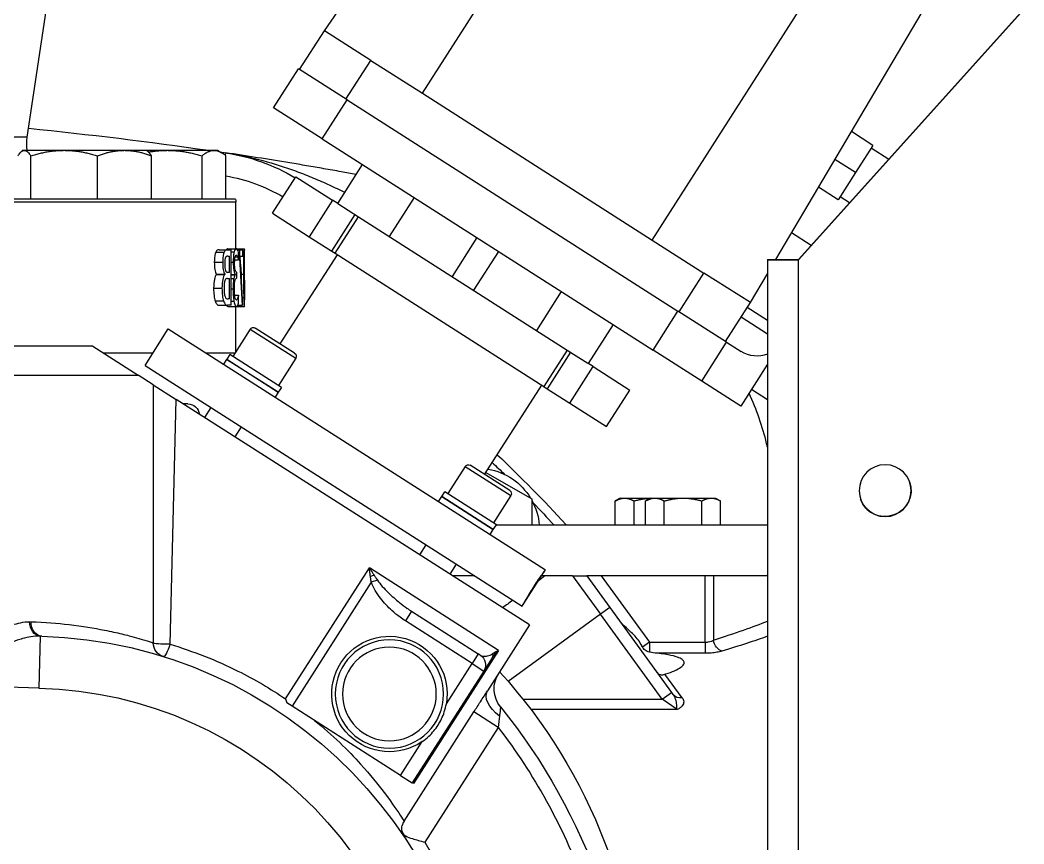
# Model space of a CAD drawing. Header units: inches. Extents: x -883 to 808, y -248 to 1051.
# Drawn here: x -403.9 to -395.2, y -117.24 to -110.1 of the extents above; entities that cross this region are included whole.
import ezdxf

# ---------------------------------------------------------------- set-up
doc = ezdxf.new("R2010")
doc.units = ezdxf.units.IN
doc.header["$MEASUREMENT"] = 0
doc.layers.get('0').update_dxf_attribs({"linetype": 'CONTINUOUS'})
doc.layers.add('EQUIPMENT - COMPRESSORS', color=41, linetype='CONTINUOUS')

# ---------------------------------------------------------------- blocks, each defined once
blk = doc.blocks.new('A$C084a53c6')
for p, q in [((21.3759, 66.7632), (20.2785, 74.091)), ((18.8025, 67.6851), (16.4483, 71.1028)), ((17.953, 67.1427), (15.7209, 70.6383)), ((15.9631, 65.872), (13.731, 69.3676)), ((14.8938, 65.7019), (13.0036, 68.9032)), ((14.6965, 65.7005), (12.7444, 67.8695)), ((14.697, 65.7019), (12.7449, 67.8709)), ((18.4006, 67.4285), (18.8025, 67.6851)), ((19.0178, 67.348), (18.8025, 67.6851)), ((18.4006, 67.4285), (17.953, 67.1427)), ((18.6159, 67.0914), (18.4006, 67.4285)), ((18.6061, 67.0852), (19.0275, 67.3543)), ((19.2428, 67.0171), (19.0275, 67.3543)), ((17.953, 67.1427), (15.9631, 65.872)), ((18.6061, 67.0852), (15.7405, 65.2553)), ((18.8214, 66.748), (18.6061, 67.0852)), ((18.8214, 66.748), (19.2428, 67.0171)), ((14.052, 66.6918), (14.2388, 66.8111)), ((14.052, 66.6918), (14.2024, 66.4563)), ((18.8214, 66.748), (15.9558, 64.9182)), ((21.3759, 66.7632), (28.3931, 66.7632)), ((13.9158, 66.5699), (14.0679, 66.667)), ((19.6563, 66.2269), (19.6563, 66.6015)), ((19.6595, 66.6276), (19.6626, 66.6068)), ((19.7283, 66.6489), (19.6958, 66.6302)), ((19.7588, 66.6489), (19.7283, 66.6489)), ((20.1629, 66.6489), (19.7588, 66.6489)), ((19.8613, 66.2269), (19.8613, 66.6015)), ((20.3479, 66.6489), (20.1629, 66.6489)), ((20.301, 66.2269), (20.301, 66.6015)), ((20.3479, 66.6489), (20.3389, 66.6437)), ((20.5343, 66.6489), (20.3479, 66.6489)), ((21.0567, 66.6489), (20.5343, 66.6489)), ((20.7676, 66.2269), (20.7676, 66.6015)), ((21.4015, 66.6489), (21.0567, 66.6489)), ((21.3458, 66.2269), (21.3458, 66.6015)), ((21.4104, 66.6489), (21.4015, 66.6489)), ((21.4104, 66.6489), (21.4194, 66.6437)), ((14.2024, 66.4563), (14.381, 66.5704)), ((18.475, 66.5268), (18.6903, 66.1897)), ((14.2024, 66.4563), (14.3528, 66.2208)), ((19.0497, 66.4192), (18.7321, 66.2164)), ((19.2515, 66.1032), (19.0497, 66.4192)), ((14.3528, 66.2208), (14.5232, 66.3296)), ((14.2549, 66.1932), (14.337, 66.2456)), ((18.0255, 66.2398), (18.2408, 65.9027)), ((18.6876, 66.188), (18.508, 66.0734)), ((18.6876, 66.188), (18.7321, 66.2164)), ((18.7321, 66.2164), (18.9339, 65.9004)), ((19.5695, 65.7969), (19.5695, 66.2019)), ((24.4477, 66.2019), (19.5695, 66.2019)), ((19.572, 66.2269), (24.4702, 66.2269)), ((18.739, 65.7759), (18.5371, 66.0919)), ((19.2515, 66.1032), (18.9339, 65.9004)), ((18.508, 66.0734), (16.6997, 64.9186)), ((18.7099, 65.7573), (18.508, 66.0734)), ((14.5871, 65.824), (14.7575, 65.9328)), ((18.9339, 65.9004), (18.739, 65.7759)), ((15.9631, 65.872), (15.5155, 65.5862)), ((17.4816, 65.8925), (17.6969, 65.5554)), ((18.7099, 65.7573), (16.9015, 64.6026)), ((17.2955, 65.7737), (17.5108, 65.4366)), ((19.1847, 64.9713), (18.6906, 65.745)), ((18.739, 65.7759), (18.7099, 65.7573)), ((19.4953, 65.7868), (19.4953, 65.7835)), ((19.4955, 65.7868), (19.4953, 65.7868)), ((19.5644, 65.7965), (19.4968, 65.7965)), ((19.5077, 65.7534), (19.501, 65.7534)), ((19.5382, 65.7868), (19.5077, 65.7868)), ((19.5077, 65.7304), (19.5077, 65.7868)), ((19.5077, 65.7304), (19.5311, 65.7304)), ((19.5666, 65.7969), (19.5255, 65.7969)), ((19.5382, 65.7868), (19.5382, 65.7148)), ((19.5552, 65.7868), (19.5382, 65.7868)), ((19.5474, 65.6993), (19.5474, 65.7674)), ((19.5758, 65.7261), (19.5549, 65.7261)), ((19.6406, 65.7969), (19.5666, 65.7969)), ((19.6115, 65.7697), (19.5843, 65.7697)), ((19.6398, 65.7868), (19.6115, 65.7868)), ((19.6115, 65.3068), (19.6115, 65.7868)), ((19.6392, 65.7324), (19.6253, 65.7324)), ((19.6253, 65.5919), (19.6253, 65.7324)), ((19.7127, 65.7868), (19.6398, 65.7868)), ((19.7432, 65.7674), (19.6707, 65.7674)), ((14.9655, 65.7005), (14.6965, 65.7005)), ((14.6965, 43.4505), (14.6965, 65.7005)), ((14.966, 65.7019), (14.697, 65.7019)), ((14.697, 65.7005), (14.697, 65.7019)), ((14.9655, 65.7005), (14.9655, 43.4505)), ((14.966, 65.7019), (14.966, 43.4519)), ((19.5474, 65.7148), (19.5382, 65.7148)), ((19.5474, 65.6993), (19.5479, 65.6993)), ((19.5794, 65.6993), (19.5479, 65.6993)), ((19.6115, 65.681), (19.5923, 65.681)), ((19.7561, 65.6787), (19.6837, 65.6787)), ((15.1136, 65.3296), (14.966, 65.5796)), ((15.1136, 65.3296), (15.5155, 65.5862)), ((15.7307, 65.2491), (15.5155, 65.5862)), ((19.5003, 65.6336), (19.4949, 65.6336)), ((19.5223, 65.5756), (19.5039, 65.5756)), ((19.5635, 65.5939), (19.5601, 65.5939)), ((19.5601, 65.5406), (19.5601, 65.5939)), ((19.576, 65.5736), (19.576, 65.569)), ((19.6115, 65.5736), (19.576, 65.5736)), ((19.6115, 65.569), (19.576, 65.569)), ((19.6253, 65.5919), (19.6418, 65.5919)), ((19.6662, 65.576), (19.6662, 65.5736)), ((19.7388, 65.576), (19.6662, 65.576)), ((19.7388, 65.5736), (19.6662, 65.5736)), ((19.7388, 65.576), (19.7388, 65.5736)), ((19.4946, 65.5235), (19.4946, 65.4717)), ((19.4946, 65.5235), (19.4946, 65.5235)), ((19.5001, 65.4717), (19.4946, 65.4717)), ((19.4953, 65.4717), (19.4953, 65.3659)), ((19.4996, 65.5499), (19.4955, 65.5499)), ((19.5001, 65.4799), (19.4966, 65.4799)), ((19.5601, 65.5406), (19.5644, 65.5406)), ((19.6115, 65.5379), (19.5877, 65.5379)), ((19.6418, 65.5386), (19.6253, 65.5386)), ((19.6253, 65.3613), (19.6253, 65.5386)), ((16.7517, 65.4264), (16.9669, 65.0893)), ((19.5462, 65.3943), (19.5455, 65.3943)), ((19.5455, 65.3263), (19.5455, 65.3943)), ((19.5791, 65.3943), (19.5462, 65.3943)), ((19.6115, 65.4492), (19.5941, 65.4492)), ((19.7621, 65.4542), (19.6898, 65.4542)), ((15.3289, 64.9925), (15.1136, 65.3296)), ((19.4947, 65.3659), (19.4947, 65.3659)), ((19.4947, 65.3041), (19.4947, 65.3659)), ((19.4972, 65.3659), (19.4947, 65.3659)), ((19.5619, 65.2975), (19.4954, 65.2975)), ((19.5126, 65.3741), (19.501, 65.3741)), ((19.5098, 65.3068), (19.5155, 65.3068)), ((19.5533, 65.3068), (19.5155, 65.3068)), ((19.5654, 65.2967), (19.5263, 65.2967)), ((19.6394, 65.2967), (19.5654, 65.2967)), ((19.5695, 64.9063), (19.5695, 65.2967)), ((19.6115, 65.341), (19.5861, 65.341)), ((19.6115, 65.3068), (19.6422, 65.3068)), ((19.6253, 65.3613), (19.637, 65.3613)), ((19.7152, 65.3068), (19.6422, 65.3068)), ((19.749, 65.3457), (19.6765, 65.3457)), ((14.966, 65.1761), (15.1405, 65.2875)), ((15.3191, 64.9862), (15.7405, 65.2553)), ((15.9558, 64.9182), (15.7405, 65.2553)), ((14.966, 65.0574), (15.1943, 65.2032)), ((16.3022, 65.1394), (16.5174, 64.8023)), ((20.1544, 65.1017), (16.8885, 63.0162)), ((19.4458, 65.1001), (19.0505, 64.8477)), ((19.0603, 64.8918), (19.4016, 65.1098)), ((19.4458, 65.1001), (19.5965, 64.8641)), ((20.3563, 64.7856), (20.1544, 65.1017)), ((15.3191, 64.9862), (15.1927, 64.9055)), ((15.5344, 64.6491), (15.3191, 64.9862)), ((20.8071, 64.9519), (20.4156, 64.7019)), ((20.8071, 64.9519), (29.2345, 64.9519)), ((15.5344, 64.6491), (15.9558, 64.9182)), ((16.6997, 64.9186), (16.5202, 64.804)), ((16.6706, 64.9), (16.8724, 64.584)), ((16.6997, 64.9186), (16.9015, 64.6026)), ((19.1755, 64.5952), (19.6222, 64.8805)), ((19.5787, 64.8919), (19.8259, 64.8919)), ((19.6222, 64.8805), (19.6488, 64.8388)), ((20.2884, 64.8919), (20.7132, 64.8919)), ((14.966, 64.796), (15.1972, 64.4338)), ((16.4756, 64.7755), (16.158, 64.5727)), ((16.4756, 64.7755), (16.5202, 64.804)), ((16.6774, 64.4595), (16.4756, 64.7755)), ((20.3563, 64.7856), (17.0903, 62.7002)), ((19.0505, 64.8477), (19.2012, 64.6117)), ((19.6488, 64.8388), (19.2021, 64.5535)), ((19.2027, 64.5527), (19.6494, 64.8379)), ((19.6325, 64.8272), (19.632, 64.828)), ((19.6494, 64.8379), (19.676, 64.7962)), ((20.2845, 64.6182), (20.4156, 64.7019)), ((29.4845, 64.7019), (20.4156, 64.7019)), ((15.1972, 64.4338), (15.5344, 64.6491)), ((16.9015, 64.6026), (16.8724, 64.584)), ((17.4148, 63.8411), (16.9207, 64.6148)), ((20.2845, 64.6182), (20.0853, 64.491)), ((20.2845, 64.6182), (20.2845, 62.3828)), ((15.1043, 64.5794), (14.966, 64.491)), ((16.3598, 64.2567), (16.158, 64.5727)), ((16.8724, 64.584), (16.6774, 64.4595)), ((19.1755, 64.5952), (19.2021, 64.5535)), ((19.2027, 64.5527), (19.2293, 64.511)), ((19.2195, 64.5634), (19.219, 64.5643)), ((16.6774, 64.4595), (16.3598, 64.2567)), ((17.0255, 62.5372), (20.0853, 64.491)), ((19.9845, 64.4519), (20.0241, 64.4519)), ((20.1396, 62.37), (20.0853, 64.491)), ((19.786, 64.4215), (19.8411, 64.3351)), ((19.523, 64.2536), (19.5782, 64.1672)), ((14.9757, 64.1096), (14.966, 64.1119)), ((17.5834, 63.9108), (17.1881, 63.6584)), ((17.1979, 63.7026), (17.5392, 63.9206)), ((17.5834, 63.9108), (17.7341, 63.6748)), ((17.4035, 63.8588), (17.0069, 63.6298)), ((17.1881, 63.6584), (17.3388, 63.4224)), ((17.3131, 63.406), (17.7598, 63.6913)), ((17.7864, 63.6495), (17.3397, 63.3643)), ((17.3403, 63.3635), (17.787, 63.6487)), ((17.7864, 63.6495), (17.7598, 63.6913)), ((17.8136, 63.607), (17.787, 63.6487)), ((15.4154, 63.6363), (15.3719, 63.6112)), ((15.3719, 63.4019), (15.3719, 63.6112)), ((15.4531, 63.6363), (15.4154, 63.6363)), ((15.6967, 63.6363), (15.4531, 63.6363)), ((15.5343, 63.4019), (15.5343, 63.6112)), ((15.9402, 63.6363), (15.6967, 63.6363)), ((15.859, 63.4019), (15.859, 63.6112)), ((15.9779, 63.6363), (15.9402, 63.6363)), ((15.9779, 63.6363), (16.0214, 63.6112)), ((16.2021, 63.6363), (15.9779, 63.6363)), ((16.0214, 63.4019), (16.0214, 63.6112)), ((16.121, 63.4019), (16.121, 63.6112)), ((16.2398, 63.6363), (16.2021, 63.6363)), ((16.2398, 63.6363), (16.2833, 63.6112)), ((16.2833, 63.4019), (16.2833, 63.6112)), ((17.0069, 63.6298), (17.0069, 63.4019)), ((17.7696, 63.6388), (17.7701, 63.6379)), ((14.966, 63.4019), (17.3157, 63.4019)), ((16.7164, 63.4019), (16.7108, 63.4071)), ((17.3397, 63.3643), (17.3131, 63.406)), ((17.3669, 63.3217), (17.3403, 63.3635)), ((17.3566, 63.3751), (17.3571, 63.3742)), ((17.9236, 63.2322), (17.9787, 63.1459)), ((17.2939, 62.3168), (18.413, 63.0325)), ((17.6606, 63.0643), (17.7158, 62.9779)), ((19.1392, 61.8968), (18.413, 63.0325)), ((14.966, 62.9619), (15.4322, 62.9619)), ((15.4322, 62.9619), (16.5291, 62.9619)), ((15.4322, 62.9619), (15.4322, 62.4063)), ((15.5043, 62.388), (15.5043, 62.9619)), ((16.4055, 62.9619), (15.9886, 62.388)), ((16.5291, 62.9619), (16.3308, 62.6889)), ((16.6528, 62.9619), (16.4117, 62.6301)), ((16.6528, 62.9619), (16.5291, 62.9619)), ((16.6528, 62.9619), (16.8926, 62.9619)), ((16.8966, 63.0036), (16.8885, 63.0162)), ((16.8926, 62.9619), (16.9232, 62.9619)), ((17.0817, 62.7137), (16.8966, 63.0036)), ((17.5002, 62.9619), (17.6907, 62.9619)), ((18.344, 62.9259), (18.3963, 62.9073)), ((18.3963, 62.9073), (19.0824, 61.8344)), ((16.3308, 62.6889), (15.7956, 61.9523)), ((16.3308, 62.6889), (16.4117, 62.6301)), ((17.0903, 62.7002), (17.0817, 62.7137)), ((15.8765, 61.8936), (16.4117, 62.6301)), ((16.4117, 62.6301), (17.2116, 62.0489)), ((18.0472, 62.6561), (17.4703, 62.2872)), ((18.0472, 62.6561), (18.1011, 62.5719)), ((17.0255, 62.5372), (17.3909, 61.9659)), ((17.5242, 62.2029), (18.1011, 62.5719)), ((21.2636, 62.4404), (21.2752, 61.9908)), ((15.9886, 62.388), (15.5043, 62.388)), ((15.5043, 62.388), (15.5043, 62.2923)), ((15.9886, 62.388), (15.9886, 62.3012)), ((15.9886, 62.388), (16.0475, 62.3452)), ((15.5043, 62.2923), (15.9213, 62.2923)), ((17.2939, 62.3168), (18.0321, 61.1627)), ((17.4535, 62.2764), (17.4703, 62.2872)), ((17.4703, 62.2872), (17.5242, 62.2029)), ((17.3546, 62.2453), (17.4231, 62.1383)), ((17.5242, 62.2029), (17.4231, 62.1383)), ((17.7466, 61.8552), (17.5242, 62.2029)), ((15.7031, 61.9052), (15.8542, 62.1102)), ((17.4231, 62.1383), (18.0427, 61.1695)), ((21.2752, 61.9908), (21.9543, 62.0083)), ((15.7956, 61.9523), (15.784, 61.9363)), ((15.8765, 61.8936), (15.7956, 61.9523)), ((15.7482, 61.8052), (15.8765, 61.8936)), ((17.0829, 61.8936), (15.8765, 61.8936)), ((18.1438, 61.2341), (19.0824, 61.8344)), ((19.0824, 61.8344), (19.128, 61.8636)), ((15.7482, 61.8052), (17.0145, 61.8052)), ((17.2971, 61.6499), (17.5077, 61.7846)), ((18.1129, 60.8382), (17.5077, 61.7846)), ((17.2971, 61.6499), (17.9333, 60.6552)), ((18.1438, 61.2341), (17.9568, 61.5265)), ((18.1438, 61.2341), (18.0427, 61.1695)), ((18.0321, 61.1627), (18.0427, 61.1695)), ((18.1112, 60.7008), (18.0985, 60.7093))]:
    blk.add_line(p, q)
for centre, radius in [((13.9465, 63.7005), 0.225), ((18.2395, 61.9389), 0.469), ((18.2395, 61.9389), 0.406)]:
    blk.add_circle(centre, radius)
for centre, radius, start, end in [((24.8845, 31.5818), 35.4331, 95.70141, 98.24221), ((21.0001, 66.7069), 0.38, 351.22054, 8.51672), ((19.9033, 64.9921), 1.6535, 98.47984, 120.87447), ((24.8845, 31.5818), 35.4331, 98.40997, 98.47984), ((19.9033, 64.9921), 1.4567, 99.76366, 120.64662), ((19.6945, 66.2019), 0.125, 168.46304, 180), ((19.4188, 65.0828), 0.032, 32.56, 122.56), ((15.0581, 65.1162), 0.25, 248.37778, 302.56), ((19.0775, 64.8649), 0.032, 122.56, 212.56), ((17.2737, 63.5627), 2.3622, 155.40782, 166.61377), ((19.9845, 64.3519), 0.1, 90, 173.53219), ((49.2546, 55.9519), 35.2362, 166.61377, 166.68187), ((24.8845, 55.9519), 11.063, 133.23814, 137.63238), ((24.8845, 55.9519), 10.9843, 133.3156, 134.09074), ((17.5564, 63.8936), 0.032, 32.56, 122.56), ((17.4794, 63.3571), 0.5394, 100.09977, 148.84686), ((13.947, 63.7019), 0.225, 160.53546, 340.15689), ((17.2151, 63.6756), 0.032, 122.56, 212.56), ((24.8845, 55.9519), 10.9843, 135.90926, 137.29345), ((17.4794, 63.3571), 0.5394, 151.15314, 175.2285), ((24.8845, 55.9519), 11.063, 137.63238, 137.66871), ((16.7689, 63.354), 0.0787, 137.63238, 142.55101), ((21.3645, 58.5319), 3.91, 91.6765, 180), ((18.2395, 61.9389), 0.5, 235.5645, 189.6355), ((20.1595, 62.3828), 0.125, 287.37575, 0), ((17.5073, 62.1922), 0.1, 122.6, 212.6), ((20.8045, 58.9419), 4.75, 137.81461, 180), ((17.0827, 61.9839), 0.25, 321.12493, 32.6), ((21.3645, 58.5319), 3.46, 91.47911, 180), ((21.3645, 58.5319), 5.25, 141.12493, 180), ((21.3645, 58.5319), 5.125, 142.52668, 159.60801), ((18.0072, 60.7702), 0.125, 326.30908, 13.96926), ((21.3645, 58.5319), 4.035, 148.25075, 180)]:
    blk.add_arc(centre, radius, start, end)
for centre, major_axis, ratio, start_param, end_param in [((18.4155, 62.9647), (0.0954, -0.0301), 0.103775, 4.273454, 4.625819), ((21.2465, 62.5652), (0.0037, -0.1249), 0.769823, 0, 1.548268), ((21.2604, 62.5653), (-0.0011, -0.125), 0.767003, 0.045271, 1.577636), ((15.3601, 62.4063), (0.0291, 0.0957), 0.70535, 3.548944, 4.923852), ((20.1595, 62.3828), (0.125, 0), 0.10335, 4.55217, 6.283185), ((20.1595, 62.3828), (0.0373, -0.1193), 0.182949, 4.762137, 6.283185), ((17.4167, 62.3285), (-0.075, -0.0662), 0.762729, 5.742969, 6.082282), ((17.4389, 62.2992), (-0.0842, -0.0539), 0.788135, 5.717622, 6.283185), ((15.7031, 61.995), (0.0809, -0.0588), 0.856157, 5.268853, 6.283185), ((17.1803, 61.8312), (0.2106, 0.1347), 0.520892, 4.89128, 6.283185)]:
    blk.add_ellipse(centre, major_axis=major_axis, ratio=ratio, start_param=start_param, end_param=end_param)
for points, knots in [([(18.5301, 66.4405), (18.5727, 66.4482), (18.6149, 66.4559), (18.7076, 66.4724), (18.7579, 66.4813), (18.8579, 66.4987), (18.9077, 66.5072), (19.0057, 66.5239), (19.054, 66.5319), (19.1974, 66.5557), (19.2909, 66.5707), (19.4298, 66.5926), (19.4759, 66.5997), (19.5678, 66.6138), (19.6137, 66.6207), (19.6595, 66.6276)], [0.00068364, 0.00068364, 0.00068364, 0.00068364, 0.003956, 0.003956, 0.00791201, 0.00791201, 0.01186801, 0.01186801, 0.01582401, 0.01582401, 0.02373602, 0.02373602, 0.02769202, 0.02769202, 0.03164802, 0.03164802, 0.03164802, 0.03164802]), ([(19.6595, 66.6276), (19.6534, 66.6267), (19.6473, 66.6257), (19.6351, 66.6238), (19.6168, 66.6209), (19.5743, 66.6137), (19.5381, 66.6069), (19.4658, 66.5923), (19.418, 66.5813), (19.2753, 66.545), (19.1815, 66.5161), (19.042, 66.4664), (18.9957, 66.4488), (18.9034, 66.4117), (18.8573, 66.3922), (18.7657, 66.3516), (18.7201, 66.3305), (18.6593, 66.3014), (18.6439, 66.294), (18.6285, 66.2865)], [-0.00004199, -0.00004199, -0.00004199, -0.00004199, 0.00043577, 0.00043577, 0.00091354, 0.00186907, 0.00378012, 0.00378012, 0.00760224, 0.00760224, 0.01524647, 0.01524647, 0.01906858, 0.01906858, 0.02289069, 0.02289069, 0.02671281, 0.02671281, 0.02801182, 0.02801182, 0.02801182, 0.02801182]), ([(19.4945, 65.6308), (19.4945, 65.6555), (19.4945, 65.678), (19.4945, 65.6985), (19.4945, 65.719), (19.4946, 65.7366), (19.4947, 65.7514)], [0, 0, 0, 0, 1, 1, 1, 2, 2, 2, 2]), ([(19.4947, 65.7514), (19.4948, 65.7657), (19.495, 65.7768), (19.4954, 65.7847), (19.4957, 65.7926), (19.4962, 65.7965), (19.4968, 65.7965)], [0, 0, 0, 0, 1, 1, 1, 2, 2, 2, 2]), ([(19.4949, 65.6336), (19.4949, 65.6693), (19.495, 65.6967), (19.4953, 65.7156), (19.4956, 65.7346), (19.496, 65.744), (19.4968, 65.744)], [-2, -2, -2, -2, -1, -1, -1, 0, 0, 0, 0]), ([(19.4968, 65.7965), (19.4974, 65.7965), (19.4982, 65.7928), (19.4989, 65.7854), (19.4996, 65.7781), (19.5003, 65.7674), (19.501, 65.7534)], [0, 0, 0, 0, 1, 1, 1, 2, 2, 2, 2]), ([(19.4968, 65.744), (19.4971, 65.744), (19.4975, 65.7421), (19.4978, 65.7382), (19.4981, 65.7343), (19.4985, 65.7272), (19.4989, 65.7168)], [-2, -2, -2, -2, -1, -1, -1, 0, 0, 0, 0]), ([(19.501, 65.7534), (19.5018, 65.7357), (19.5025, 65.7126), (19.5031, 65.6841), (19.5036, 65.6556), (19.5039, 65.6194), (19.5039, 65.5756)], [0, 0, 0, 0, 1, 1, 1, 2, 2, 2, 2]), ([(19.5474, 65.7674), (19.5494, 65.7749), (19.5521, 65.7817), (19.5557, 65.7878), (19.5594, 65.7939), (19.563, 65.7969), (19.5666, 65.7969)], [0, 0, 0, 0, 1, 1, 1, 2, 2, 2, 2]), ([(19.5549, 65.7261), (19.5533, 65.7217), (19.552, 65.7172), (19.5509, 65.7125), (19.5497, 65.7078), (19.5488, 65.7034), (19.5479, 65.6993)], [0, 0, 0, 0, 1, 1, 1, 2, 2, 2, 2]), ([(19.5658, 65.7413), (19.5638, 65.7413), (19.562, 65.7399), (19.5602, 65.737), (19.5583, 65.7342), (19.5566, 65.7305), (19.5549, 65.7261)], [0, 0, 0, 0, 1, 1, 1, 2, 2, 2, 2]), ([(19.5757, 65.7265), (19.5743, 65.732), (19.5727, 65.7358), (19.571, 65.738), (19.5694, 65.7402), (19.5676, 65.7413), (19.5658, 65.7413)], [0, 0, 0, 0, 1, 1, 1, 2, 2, 2, 2]), ([(19.5666, 65.7969), (19.5702, 65.7969), (19.5735, 65.7947), (19.5763, 65.7903), (19.5792, 65.7859), (19.5818, 65.779), (19.5843, 65.7697)], [0, 0, 0, 0, 1, 1, 1, 2, 2, 2, 2]), ([(19.5802, 65.6744), (19.5802, 65.6866), (19.5797, 65.697), (19.5789, 65.7057), (19.5781, 65.7144), (19.577, 65.7213), (19.5757, 65.7265)], [0, 0, 0, 0, 1, 1, 1, 2, 2, 2, 2]), ([(19.5843, 65.7697), (19.5869, 65.7596), (19.5889, 65.7472), (19.5902, 65.7325), (19.5916, 65.7179), (19.5923, 65.7007), (19.5923, 65.681)], [0, 0, 0, 0, 1, 1, 1, 2, 2, 2, 2]), ([(19.6392, 65.7324), (19.6445, 65.7324), (19.6487, 65.7317), (19.6518, 65.7304), (19.6548, 65.7291), (19.6577, 65.7256), (19.6602, 65.7199)], [-2, -2, -2, -2, -1, -1, -1, 0, 0, 0, 0]), ([(19.6398, 65.7868), (19.6478, 65.7868), (19.6541, 65.7857), (19.6583, 65.7835), (19.6626, 65.7813), (19.6667, 65.7759), (19.6707, 65.7674)], [0, 0, 0, 0, 1, 1, 1, 2, 2, 2, 2]), ([(19.6406, 65.7969), (19.6441, 65.7969), (19.6474, 65.7947), (19.6502, 65.7903), (19.6508, 65.7893), (19.6515, 65.7881), (19.6521, 65.7868)], [0, 0, 0, 0, 1, 1, 1, 1.234085, 1.234085, 1.234085, 1.234085]), ([(19.6707, 65.7674), (19.6752, 65.7583), (19.6785, 65.7463), (19.6806, 65.7314), (19.6827, 65.7165), (19.6837, 65.6989), (19.6837, 65.6787)], [0, 0, 0, 0, 1, 1, 1, 2, 2, 2, 2]), ([(19.7127, 65.7868), (19.7206, 65.7868), (19.7268, 65.7857), (19.731, 65.7835), (19.7352, 65.7813), (19.7393, 65.7759), (19.7432, 65.7674)], [0, 0, 0, 0, 1, 1, 1, 2, 2, 2, 2]), ([(19.7432, 65.7674), (19.7476, 65.7583), (19.7509, 65.7463), (19.753, 65.7314), (19.755, 65.7165), (19.7561, 65.6989), (19.7561, 65.6787)], [0, 0, 0, 0, 1, 1, 1, 2, 2, 2, 2]), ([(19.4989, 65.7168), (19.4993, 65.7056), (19.4997, 65.6898), (19.5, 65.6693), (19.5002, 65.6489), (19.5004, 65.6224), (19.5004, 65.59)], [-2, -2, -2, -2, -1, -1, -1, 0, 0, 0, 0]), ([(19.5635, 65.5939), (19.5681, 65.5939), (19.5722, 65.6007), (19.5753, 65.6145), (19.5785, 65.6282), (19.5802, 65.6482), (19.5802, 65.6744)], [0, 0, 0, 0, 1, 1, 1, 2, 2, 2, 2]), ([(19.5923, 65.681), (19.5923, 65.6546), (19.5906, 65.6313), (19.5874, 65.6114), (19.5841, 65.5914), (19.5803, 65.5788), (19.576, 65.5736)], [0, 0, 0, 0, 1, 1, 1, 2, 2, 2, 2]), ([(19.6664, 65.6697), (19.6664, 65.6547), (19.6659, 65.6422), (19.6649, 65.6322), (19.6639, 65.6222), (19.6621, 65.6141), (19.6597, 65.6079)], [-2, -2, -2, -2, -1, -1, -1, 0, 0, 0, 0]), ([(19.6602, 65.7199), (19.6624, 65.715), (19.664, 65.7082), (19.6649, 65.6997), (19.6659, 65.6911), (19.6664, 65.6811), (19.6664, 65.6697)], [-2, -2, -2, -2, -1, -1, -1, 0, 0, 0, 0]), ([(19.6837, 65.6787), (19.6837, 65.6561), (19.6821, 65.6359), (19.679, 65.618), (19.6759, 65.6001), (19.6716, 65.5861), (19.6662, 65.576)], [0, 0, 0, 0, 1, 1, 1, 2, 2, 2, 2]), ([(19.7561, 65.6787), (19.7561, 65.6561), (19.7545, 65.6359), (19.7514, 65.618), (19.7483, 65.6001), (19.7441, 65.5861), (19.7388, 65.576)], [0, 0, 0, 0, 1, 1, 1, 2, 2, 2, 2]), ([(19.4948, 65.5083), (19.4946, 65.5215), (19.4945, 65.5382), (19.4945, 65.5583), (19.4945, 65.5784), (19.4945, 65.6026), (19.4945, 65.6308)], [0, 0, 0, 0, 1, 1, 1, 2, 2, 2, 2]), ([(19.4955, 65.5499), (19.4952, 65.5593), (19.4951, 65.5705), (19.495, 65.5836), (19.495, 65.5967), (19.4949, 65.6133), (19.4949, 65.6336)], [-2, -2, -2, -2, -1, -1, -1, 0, 0, 0, 0]), ([(19.5003, 65.5596), (19.4998, 65.5516), (19.4991, 65.5452), (19.4985, 65.5404), (19.4979, 65.5356), (19.4974, 65.5332), (19.497, 65.5332)], [-2, -2, -2, -2, -1, -1, -1, 0, 0, 0, 0]), ([(19.5004, 65.59), (19.5004, 65.5835), (19.5004, 65.5776), (19.5004, 65.5723), (19.5003, 65.567), (19.5003, 65.5628), (19.5003, 65.5596)], [-2, -2, -2, -2, -1, -1, -1, 0, 0, 0, 0]), ([(19.5039, 65.5756), (19.5039, 65.5359), (19.5036, 65.4983), (19.5031, 65.4628), (19.5026, 65.4273), (19.5018, 65.3977), (19.501, 65.3741)], [0, 0, 0, 0, 1, 1, 1, 2, 2, 2, 2]), ([(19.576, 65.569), (19.5778, 65.5669), (19.5797, 65.5635), (19.5818, 65.5589), (19.5839, 65.5542), (19.5859, 65.5472), (19.5877, 65.5379)], [0, 0, 0, 0, 1, 1, 1, 2, 2, 2, 2]), ([(19.6597, 65.6079), (19.6571, 65.6014), (19.6547, 65.5971), (19.6524, 65.595), (19.6501, 65.593), (19.6466, 65.5919), (19.6418, 65.5919)], [-2, -2, -2, -2, -1, -1, -1, 0, 0, 0, 0]), ([(19.6662, 65.5736), (19.6735, 65.5659), (19.6793, 65.5517), (19.6835, 65.5311), (19.6876, 65.5104), (19.6898, 65.4848), (19.6898, 65.4542)], [0, 0, 0, 0, 1, 1, 1, 2, 2, 2, 2]), ([(19.7388, 65.5736), (19.746, 65.5659), (19.7517, 65.5517), (19.7558, 65.5311), (19.76, 65.5104), (19.7621, 65.4848), (19.7621, 65.4542)], [0, 0, 0, 0, 1, 1, 1, 2, 2, 2, 2]), ([(19.4966, 65.4799), (19.4961, 65.4799), (19.4957, 65.4819), (19.4954, 65.4857), (19.4951, 65.4896), (19.4949, 65.4971), (19.4948, 65.5083)], [0, 0, 0, 0, 1, 1, 1, 2, 2, 2, 2]), ([(19.497, 65.5332), (19.4966, 65.5332), (19.4963, 65.5343), (19.4961, 65.5365), (19.4958, 65.5387), (19.4956, 65.5432), (19.4955, 65.5499)], [-2, -2, -2, -2, -1, -1, -1, 0, 0, 0, 0]), ([(19.4956, 65.3531), (19.4964, 65.3531), (19.4976, 65.367), (19.4985, 65.3947), (19.4995, 65.4225), (19.5001, 65.462), (19.5003, 65.5134)], [0, 0, 0, 0, 1, 1, 1, 2, 2, 2, 2]), ([(19.5003, 65.5134), (19.4995, 65.5017), (19.4988, 65.4932), (19.4982, 65.4879), (19.4976, 65.4826), (19.4971, 65.4799), (19.4966, 65.4799)], [0, 0, 0, 0, 1, 1, 1, 2, 2, 2, 2]), ([(19.5767, 65.5235), (19.5751, 65.53), (19.5732, 65.5344), (19.5711, 65.5369), (19.569, 65.5394), (19.5668, 65.5406), (19.5644, 65.5406)], [0, 0, 0, 0, 1, 1, 1, 2, 2, 2, 2]), ([(19.5819, 65.4538), (19.5819, 65.4712), (19.5814, 65.4855), (19.5805, 65.4968), (19.5796, 65.5081), (19.5783, 65.517), (19.5767, 65.5235)], [0, 0, 0, 0, 1, 1, 1, 2, 2, 2, 2]), ([(19.5877, 65.5379), (19.5896, 65.5288), (19.5911, 65.517), (19.5923, 65.5025), (19.5935, 65.4879), (19.5941, 65.4702), (19.5941, 65.4492)], [0, 0, 0, 0, 1, 1, 1, 2, 2, 2, 2]), ([(19.6418, 65.5386), (19.647, 65.5386), (19.6512, 65.5379), (19.6541, 65.5363), (19.657, 65.5348), (19.6598, 65.5314), (19.6623, 65.5262)], [-2, -2, -2, -2, -1, -1, -1, 0, 0, 0, 0]), ([(19.6623, 65.5262), (19.6662, 65.5179), (19.6689, 65.5079), (19.6702, 65.4962), (19.6715, 65.4846), (19.6722, 65.4697), (19.6722, 65.4515)], [-2, -2, -2, -2, -1, -1, -1, 0, 0, 0, 0]), ([(19.5462, 65.3943), (19.5481, 65.3845), (19.5506, 65.375), (19.5541, 65.3659), (19.5575, 65.3569), (19.5611, 65.3523), (19.5647, 65.3523)], [0, 0, 0, 0, 1, 1, 1, 2, 2, 2, 2]), ([(19.5647, 65.3523), (19.5669, 65.3523), (19.5691, 65.3544), (19.5714, 65.3585), (19.5736, 65.3627), (19.5755, 65.3696), (19.5771, 65.3792)], [0, 0, 0, 0, 1, 1, 1, 2, 2, 2, 2]), ([(19.5771, 65.3792), (19.5786, 65.3888), (19.5798, 65.3993), (19.5806, 65.4107), (19.5814, 65.4221), (19.5819, 65.4365), (19.5819, 65.4538)], [0, 0, 0, 0, 1, 1, 1, 2, 2, 2, 2]), ([(19.5941, 65.4492), (19.5941, 65.4277), (19.5934, 65.4077), (19.592, 65.3895), (19.5906, 65.3712), (19.5886, 65.355), (19.5861, 65.341)], [0, 0, 0, 0, 1, 1, 1, 2, 2, 2, 2]), ([(19.6634, 65.3815), (19.6602, 65.3732), (19.6567, 65.3677), (19.6528, 65.3652), (19.6488, 65.3626), (19.6435, 65.3613), (19.637, 65.3613)], [-2, -2, -2, -2, -1, -1, -1, 0, 0, 0, 0]), ([(19.6722, 65.4515), (19.6722, 65.4347), (19.6715, 65.4209), (19.67, 65.4103), (19.6686, 65.3996), (19.6664, 65.3901), (19.6634, 65.3815)], [-2, -2, -2, -2, -1, -1, -1, 0, 0, 0, 0]), ([(19.6898, 65.4542), (19.6898, 65.4304), (19.6885, 65.4093), (19.6861, 65.391), (19.6837, 65.3727), (19.6805, 65.3576), (19.6765, 65.3457)], [0, 0, 0, 0, 1, 1, 1, 2, 2, 2, 2]), ([(19.7621, 65.4542), (19.7621, 65.4304), (19.7608, 65.4093), (19.7584, 65.391), (19.7561, 65.3727), (19.7529, 65.3576), (19.749, 65.3457)], [0, 0, 0, 0, 1, 1, 1, 2, 2, 2, 2]), ([(19.4947, 65.3659), (19.4948, 65.3628), (19.4948, 65.3599), (19.495, 65.3572), (19.4952, 65.3545), (19.4953, 65.3531), (19.4956, 65.3531)], [0, 0, 0, 0, 1, 1, 1, 2, 2, 2, 2]), ([(19.4954, 65.2975), (19.4953, 65.2975), (19.4951, 65.2979), (19.495, 65.2988), (19.4948, 65.2997), (19.4948, 65.3015), (19.4947, 65.3041)], [0, 0, 0, 0, 1, 1, 1, 2, 2, 2, 2]), ([(19.501, 65.3741), (19.5001, 65.3492), (19.499, 65.3302), (19.4981, 65.3171), (19.4971, 65.304), (19.4961, 65.2975), (19.4954, 65.2975)], [0, 0, 0, 0, 1, 1, 1, 2, 2, 2, 2]), ([(19.5654, 65.2967), (19.5614, 65.2967), (19.5577, 65.2996), (19.5541, 65.3054), (19.5506, 65.3113), (19.5477, 65.3182), (19.5455, 65.3263)], [0, 0, 0, 0, 1, 1, 1, 2, 2, 2, 2]), ([(19.5861, 65.341), (19.5835, 65.3265), (19.5804, 65.3155), (19.5769, 65.308), (19.5734, 65.3005), (19.5695, 65.2967), (19.5654, 65.2967)], [0, 0, 0, 0, 1, 1, 1, 2, 2, 2, 2]), ([(19.6765, 65.3457), (19.6718, 65.3317), (19.6668, 65.3217), (19.6617, 65.3158), (19.6565, 65.3098), (19.6499, 65.3068), (19.6422, 65.3068)], [0, 0, 0, 0, 1, 1, 1, 2, 2, 2, 2]), ([(19.749, 65.3457), (19.7443, 65.3317), (19.7394, 65.3217), (19.7343, 65.3158), (19.7292, 65.3098), (19.7228, 65.3068), (19.7152, 65.3068)], [0, 0, 0, 0, 1, 1, 1, 2, 2, 2, 2]), ([(18.413, 63.0325), (18.4106, 63.0288), (18.4083, 63.025), (18.4032, 63.0171), (18.4005, 63.0128), (18.3961, 63.0059), (18.3945, 63.0032), (18.3919, 62.9992), (18.391, 62.9979), (18.3888, 62.9944), (18.3875, 62.9923), (18.3839, 62.9867), (18.3817, 62.9833), (18.3771, 62.9761), (18.3746, 62.9723), (18.3722, 62.9685)], [-0.2293034, -0.2293034, -0.2293034, -0.2293034, -0.1891753, -0.1891753, -0.1433146, -0.1433146, -0.1146517, -0.1146517, -0.1003202, -0.1003202, -0.0773899, -0.0773899, -0.0407014, -0.0407014, 0, 0, 0, 0]), ([(18.4042, 62.9575), (18.4048, 62.9619), (18.4054, 62.9664), (18.4065, 62.9748), (18.407, 62.9788), (18.4078, 62.9853), (18.4081, 62.9878), (18.4086, 62.9919), (18.4088, 62.9935), (18.4093, 62.9982), (18.4097, 63.0013), (18.4106, 63.0094), (18.4111, 63.0144), (18.4121, 63.0238), (18.4125, 63.0281), (18.413, 63.0325)], [0, 0, 0, 0, 0.0407014, 0.0407014, 0.0773899, 0.0773899, 0.1003202, 0.1003202, 0.1146517, 0.1146517, 0.1433146, 0.1433146, 0.1891753, 0.1891753, 0.2293034, 0.2293034, 0.2293034, 0.2293034]), ([(16.8966, 63.0036), (16.8966, 63.0036), (16.8992, 63.0001), (16.9099, 62.9861), (16.9179, 62.9754), (16.936, 62.9506), (16.9473, 62.9349), (16.9712, 62.9), (16.9839, 62.8809), (16.9955, 62.8627), (17.0071, 62.8445), (17.0192, 62.8249), (17.0407, 62.7885), (17.0503, 62.7717), (17.0651, 62.7449), (17.0714, 62.7331), (17.0797, 62.7175), (17.0817, 62.7137), (17.0817, 62.7137)], [1.972496, 1.972496, 1.972496, 1.972496, 2.137084, 2.137084, 2.301673, 2.301673, 2.465834, 2.465834, 2.629994, 2.629994, 2.629994, 2.794304, 2.794304, 2.958614, 2.958614, 3.123053, 3.123053, 3.287493, 3.287493, 3.287493, 3.287493]), ([(18.3722, 62.9685), (18.371, 62.9668), (18.3699, 62.965), (18.3668, 62.9603), (18.365, 62.9575), (18.3601, 62.9501), (18.3571, 62.9455), (18.3507, 62.9359), (18.3474, 62.9309), (18.344, 62.9259)], [-0.1541232, -0.1541232, -0.1541232, -0.1541232, -0.1348578, -0.1348578, -0.1040332, -0.1040332, -0.0547138, -0.0547138, 0, 0, 0, 0]), ([(18.3963, 62.9073), (18.3973, 62.9132), (18.3983, 62.9191), (18.4002, 62.9304), (18.401, 62.9357), (18.4023, 62.9444), (18.4028, 62.9478), (18.4036, 62.9533), (18.4039, 62.9554), (18.4042, 62.9575)], [0, 0, 0, 0, 0.0547138, 0.0547138, 0.1040332, 0.1040332, 0.1348578, 0.1348578, 0.1541232, 0.1541232, 0.1541232, 0.1541232]), ([(18.344, 62.9259), (18.319, 62.8888), (18.2856, 62.8527), (18.2193, 62.788), (18.1866, 62.7592), (18.1316, 62.7152), (18.1101, 62.699), (18.0747, 62.6742), (18.061, 62.665), (18.0472, 62.6561)], [-1.146988, -1.146988, -1.146988, -1.146988, -0.739808, -0.739808, -0.372771, -0.372771, -0.143374, -0.143374, 0, 0, 0, 0]), ([(18.1011, 62.5719), (18.1169, 62.582), (18.1325, 62.5928), (18.1718, 62.6221), (18.1951, 62.6414), (18.253, 62.6946), (18.2859, 62.7299), (18.3487, 62.8112), (18.3783, 62.8569), (18.3963, 62.9073)], [0, 0, 0, 0, 0.143374, 0.143374, 0.372771, 0.372771, 0.739808, 0.739808, 1.146988, 1.146988, 1.146988, 1.146988]), ([(16.0475, 62.3452), (16.0488, 62.3478), (16.0502, 62.3505), (16.0611, 62.3714), (16.0717, 62.389), (16.0952, 62.4213), (16.1086, 62.4368), (16.1375, 62.4662), (16.1528, 62.4802), (16.1979, 62.5209), (16.2268, 62.5466), (16.247, 62.5736), (16.2476, 62.5744), (16.2482, 62.5752)], [0.9103702, 0.9103702, 0.9103702, 0.9103702, 0.9322284, 0.9322284, 1.084466, 1.084466, 1.2365388, 1.2365388, 1.3886117, 1.3886117, 1.6927573, 1.6927573, 1.7018052, 1.7018052, 1.7018052, 1.7018052]), ([(21.3427, 62.5652), (21.2246, 62.5616), (21.1147, 62.5529), (20.8993, 62.5277), (20.7968, 62.5105), (20.6523, 62.4817), (20.6021, 62.4704), (20.5351, 62.4541), (20.514, 62.4488), (20.4627, 62.4355), (20.4345, 62.4277), (20.3704, 62.4095), (20.3401, 62.4003), (20.296, 62.3866), (20.2845, 62.3828), (20.2845, 62.3828)], [0, 0, 0, 0, 1.448515, 1.448515, 3.103961, 3.103961, 4.138614, 4.138614, 4.655941, 4.655941, 5.483664, 5.483664, 6.80802, 6.80802, 8.277229, 8.277229, 8.277229, 8.277229]), ([(21.7859, 62.3227), (21.765, 62.3512), (21.7423, 62.3771), (21.6913, 62.427), (21.6628, 62.4502), (21.6157, 62.4825), (21.5974, 62.4937), (21.5696, 62.5087), (21.5603, 62.5134), (21.5361, 62.5249), (21.5211, 62.5311), (21.4823, 62.5454), (21.4584, 62.5522), (21.4082, 62.5623), (21.382, 62.5651), (21.3562, 62.5653)], [0, 0, 0, 0, 0.309723, 0.309723, 0.663692, 0.663692, 0.884923, 0.884923, 0.995538, 0.995538, 1.172523, 1.172523, 1.455698, 1.455698, 1.769846, 1.769846, 1.769846, 1.769846]), ([(21.2636, 62.4404), (21.29, 62.4404), (21.3169, 62.4383), (21.3684, 62.4307), (21.3929, 62.4255), (21.4327, 62.4146), (21.4481, 62.4098), (21.4729, 62.401), (21.4824, 62.3973), (21.5108, 62.3858), (21.5296, 62.3771), (21.5777, 62.3521), (21.607, 62.3341), (21.659, 62.2953), (21.6822, 62.2752), (21.7035, 62.253)], [-1.769846, -1.769846, -1.769846, -1.769846, -1.455698, -1.455698, -1.172523, -1.172523, -0.995538, -0.995538, -0.884923, -0.884923, -0.663692, -0.663692, -0.309723, -0.309723, 0, 0, 0, 0]), ([(15.5043, 62.388), (15.5009, 62.388), (15.4975, 62.3881), (15.4888, 62.3886), (15.4834, 62.3892), (15.4698, 62.3915), (15.4618, 62.3935), (15.4462, 62.3988), (15.4387, 62.4023), (15.4322, 62.4063)], [0, 0, 0, 0, 0.0513421, 0.0513421, 0.1334894, 0.1334894, 0.2649251, 0.2649251, 0.4107366, 0.4107366, 0.4107366, 0.4107366]), ([(15.9886, 62.3012), (15.9952, 62.3022), (16.0022, 62.3043), (16.02, 62.3123), (16.0322, 62.3223), (16.0428, 62.3367), (16.0453, 62.3408), (16.0475, 62.3452)], [0.140497, 0.140497, 0.140497, 0.140497, 0.1904791, 0.1904791, 0.2942813, 0.2942813, 0.3295267, 0.3295267, 0.3295267, 0.3295267]), ([(20.1396, 62.37), (19.94, 62.3108), (19.7388, 62.2316), (19.5516, 62.1382), (19.407, 62.0659), (19.2675, 61.9838), (19.1392, 61.8968)], [4.766646, 4.766646, 4.766646, 4.766646, 6.461724, 6.461724, 6.461724, 7.771628, 7.771628, 7.771628, 7.771628]), ([(15.3601, 62.3103), (15.3731, 62.3064), (15.3881, 62.303), (15.4194, 62.2977), (15.4353, 62.2957), (15.4625, 62.2935), (15.4732, 62.2929), (15.4908, 62.2924), (15.4976, 62.2923), (15.5043, 62.2923)], [-0.4107366, -0.4107366, -0.4107366, -0.4107366, -0.2649251, -0.2649251, -0.1334894, -0.1334894, -0.0513421, -0.0513421, 0, 0, 0, 0]), ([(15.8542, 62.1102), (15.8514, 62.111), (15.8486, 62.1119), (15.7909, 62.1305), (15.7436, 62.1503), (15.7041, 62.1792), (15.6952, 62.1878), (15.6859, 62.2053), (15.6856, 62.2141), (15.6931, 62.2294), (15.701, 62.237), (15.7245, 62.2509), (15.74, 62.2571), (15.784, 62.271), (15.8171, 62.2779), (15.8749, 62.2869), (15.8977, 62.2898), (15.9213, 62.2923)], [2.602232, 2.602232, 2.602232, 2.602232, 2.628516, 2.628516, 3.147507, 3.147507, 3.33525, 3.33525, 3.522992, 3.522992, 3.700293, 3.700293, 3.877594, 3.877594, 4.184025, 4.184025, 4.368086, 4.368086, 4.368086, 4.368086]), ([(17.3264, 62.3011), (17.3247, 62.3021), (17.3229, 62.3031), (17.3194, 62.305), (17.3177, 62.3059), (17.315, 62.3073), (17.3139, 62.3078), (17.3122, 62.3087), (17.3115, 62.309), (17.3095, 62.31), (17.3081, 62.3106), (17.3045, 62.3123), (17.3023, 62.3133), (17.298, 62.3152), (17.296, 62.316), (17.2939, 62.3168)], [-0.2195127, -0.2195127, -0.2195127, -0.2195127, -0.1803184, -0.1803184, -0.1449883, -0.1449883, -0.122907, -0.122907, -0.1091062, -0.1091062, -0.0815045, -0.0815045, -0.0373419, -0.0373419, 0.0013004, 0.0013004, 0.0013004, 0.0013004]), ([(17.2939, 62.3168), (17.2964, 62.3145), (17.2989, 62.3122), (17.3041, 62.3071), (17.3069, 62.3044), (17.3112, 62.2999), (17.3129, 62.2982), (17.3153, 62.2955), (17.3162, 62.2947), (17.3183, 62.2924), (17.3195, 62.291), (17.3228, 62.2873), (17.3248, 62.285), (17.3289, 62.2802), (17.3311, 62.2776), (17.3331, 62.2751)], [-0.0013004, -0.0013004, -0.0013004, -0.0013004, 0.0373419, 0.0373419, 0.0815045, 0.0815045, 0.1091062, 0.1091062, 0.122907, 0.122907, 0.1449883, 0.1449883, 0.1803184, 0.1803184, 0.2195127, 0.2195127, 0.2195127, 0.2195127]), ([(17.345, 62.2893), (17.3443, 62.2898), (17.3436, 62.2903), (17.3417, 62.2917), (17.3405, 62.2925), (17.3373, 62.2945), (17.3354, 62.2958), (17.3311, 62.2984), (17.3288, 62.2998), (17.3264, 62.3011)], [-0.1478482, -0.1478482, -0.1478482, -0.1478482, -0.1293672, -0.1293672, -0.0997975, -0.0997975, -0.0524861, -0.0524861, 0, 0, 0, 0]), ([(17.3331, 62.2751), (17.3359, 62.2716), (17.3386, 62.2681), (17.3436, 62.2615), (17.3459, 62.2583), (17.3495, 62.2531), (17.3508, 62.2511), (17.353, 62.2479), (17.3538, 62.2466), (17.3546, 62.2453)], [0, 0, 0, 0, 0.0524861, 0.0524861, 0.0997975, 0.0997975, 0.1293672, 0.1293672, 0.1478482, 0.1478482, 0.1478482, 0.1478482]), ([(17.4535, 62.2764), (17.4501, 62.2743), (17.4466, 62.2725), (17.4369, 62.2686), (17.4306, 62.2671), (17.4132, 62.265), (17.4017, 62.2657), (17.3756, 62.272), (17.3611, 62.2777), (17.345, 62.2893)], [-1.183297, -1.183297, -1.183297, -1.183297, -1.035385, -1.035385, -0.798725, -0.798725, -0.42007, -0.42007, 0, 0, 0, 0]), ([(15.9206, 62.1244), (15.9166, 62.1188), (15.9114, 62.1144), (15.8995, 62.1082), (15.8927, 62.1064), (15.8759, 62.1052), (15.8654, 62.1067), (15.8542, 62.1102)], [-0.2868538, -0.2868538, -0.2868538, -0.2868538, -0.2001566, -0.2001566, -0.111673, -0.111673, 0, 0, 0, 0]), ([(15.7031, 61.9052), (15.7, 61.9011), (15.6975, 61.8968), (15.6926, 61.8857), (15.691, 61.8786), (15.6909, 61.8602), (15.6948, 61.8486), (15.7075, 61.8316), (15.7134, 61.8256), (15.7282, 61.8145), (15.7369, 61.8092), (15.7482, 61.8052)], [-0.607535, -0.607535, -0.607535, -0.607535, -0.5315021, -0.5315021, -0.4098494, -0.4098494, -0.2152052, -0.2152052, -0.1072385, -0.1072385, 0.0007283, 0.0007283, 0.0007283, 0.0007283]), ([(15.7482, 61.8052), (15.7496, 61.8169), (15.7489, 61.8247), (15.7498, 61.8418), (15.7507, 61.85), (15.7543, 61.8725), (15.7582, 61.8863), (15.7667, 61.9073), (15.7706, 61.9152), (15.7778, 61.9273), (15.7808, 61.9319), (15.784, 61.9363)], [-0.0007283, -0.0007283, -0.0007283, -0.0007283, 0.1072385, 0.1072385, 0.2152052, 0.2152052, 0.4098494, 0.4098494, 0.5315021, 0.5315021, 0.607535, 0.607535, 0.607535, 0.607535]), ([(17.5077, 61.7846), (17.4887, 61.8143), (17.4698, 61.8436), (17.4513, 61.8722), (17.4301, 61.9051), (17.4094, 61.937), (17.3909, 61.9659)], [-2.4395413, -2.4395413, -2.4395413, -2.4395413, -2.173625, -2.173625, -2.173625, -1.8673121, -1.8673121, -1.8673121, -1.8673121]), ([(17.2773, 61.827), (17.2773, 61.827), (17.2803, 61.8045), (17.2845, 61.7677), (17.2852, 61.7612), (17.286, 61.7544), (17.2868, 61.7472)], [6.1408146, 6.1408146, 6.1408146, 6.1408146, 6.956915, 6.956915, 6.956915, 7.0995602, 7.0995602, 7.0995602, 7.0995602]), ([(17.9568, 61.5265), (17.9368, 61.5402), (17.9173, 61.5557), (17.8675, 61.602), (17.8398, 61.6358), (17.7967, 61.7033), (17.7776, 61.7426), (17.7565, 61.8072), (17.7506, 61.8314), (17.7466, 61.8552)], [2.9188925, 2.9188925, 2.9188925, 2.9188925, 3.0943445, 3.0943445, 3.3995015, 3.3995015, 3.7046584, 3.7046584, 3.8801104, 3.8801104, 3.8801104, 3.8801104]), ([(19.1392, 61.8968), (19.1392, 61.8967), (19.1391, 61.8965), (19.1355, 61.8855), (19.1318, 61.8746), (19.128, 61.8636)], [-0.26263302, -0.26263302, -0.26263302, -0.26263302, -0.26129206, -0.26129206, -0.1718743, -0.1718743, -0.1718743, -0.1718743]), ([(18.8881, 61.7102), (18.7313, 61.5826), (18.5968, 61.4507), (18.4889, 61.3316), (18.407, 61.2411), (18.339, 61.1569), (18.2842, 61.0846), (18.2104, 60.9871), (18.1613, 60.9128), (18.1349, 60.8723), (18.1219, 60.8524), (18.1146, 60.8409), (18.1129, 60.8382)], [8.68618, 8.68618, 8.68618, 8.68618, 10.527976, 10.527976, 10.527976, 11.926195, 11.926195, 11.926195, 13.812641, 13.812641, 13.812641, 14.741362, 14.741362, 14.741362, 14.741362]), ([(18.1129, 60.8382), (18.113, 60.8381), (18.113, 60.838), (18.1199, 60.8263), (18.1252, 60.8136), (18.1285, 60.8004)], [-0.1713128, -0.1713128, -0.1713128, -0.1713128, -0.1699766, -0.1699766, 0, 0, 0, 0]), ([(18.0985, 60.7093), (18.082, 60.7009), (18.0621, 60.6935), (18.024, 60.681), (18.0067, 60.6759), (17.9709, 60.6656), (17.9523, 60.6605), (17.9336, 60.6552), (17.9334, 60.6552), (17.9333, 60.6552)], [-0.4829888, -0.4829888, -0.4829888, -0.4829888, -0.290887, -0.290887, -0.1469332, -0.1469332, 0, 0, 0.0011634, 0.0011634, 0.0011634, 0.0011634]), ([(18.1304, 60.7488), (18.1302, 60.748), (18.1301, 60.7472), (18.1285, 60.74), (18.1256, 60.7335), (18.1172, 60.7221), (18.1115, 60.7171), (18.1033, 60.7118), (18.101, 60.7105), (18.0985, 60.7093)], [1.1002077, 1.1002077, 1.1002077, 1.1002077, 1.1096775, 1.1096775, 1.1880793, 1.1880793, 1.266481, 1.266481, 1.2933637, 1.2933637, 1.2933637, 1.2933637])]:
    blk.add_open_spline(points, degree=3, knots=knots)
for points, weights in [([(19.7588, 66.6489), (19.7112, 66.6489), (19.6563, 66.6015)], [1, 1.04314139574, 1.01001874936]), ([(19.8613, 66.6015), (19.8064, 66.6489), (19.7588, 66.6489)], [1.01001874936, 1.04314139574, 1]), ([(20.1629, 66.6489), (20.0229, 66.6489), (19.8613, 66.6015)], [1, 1.04314139574, 1.01001874936]), ([(20.3265, 66.6342), (20.2428, 66.6489), (20.1629, 66.6489)], [1.02440221259, 1.02417210914, 1]), ([(20.5343, 66.6489), (20.426, 66.6489), (20.301, 66.6015)], [1, 1.04314139574, 1.01001874936]), ([(20.301, 66.6015), (20.3211, 66.6335), (20.3389, 66.6437)], [1.01001874936, 1.03212124069, 1.02026494091]), ([(20.7676, 66.6015), (20.6426, 66.6489), (20.5343, 66.6489)], [1.01001874936, 1.04314139574, 1]), ([(21.0567, 66.6489), (20.9225, 66.6489), (20.7676, 66.6015)], [1, 1.04314139574, 1.01001874936]), ([(21.3458, 66.6015), (21.1908, 66.6489), (21.0567, 66.6489)], [1.01001874936, 1.04314139574, 1]), ([(21.4015, 66.6489), (21.3756, 66.6489), (21.3458, 66.6015)], [1, 1.04314139574, 1.01001874936]), ([(21.4573, 66.6015), (21.4274, 66.6489), (21.4015, 66.6489)], [1.01001874936, 1.04314139574, 1]), ([(15.4531, 63.6363), (15.4154, 63.6363), (15.3719, 63.6112)], [1, 1.04314139574, 1.01001874936]), ([(15.5343, 63.6112), (15.4908, 63.6363), (15.4531, 63.6363)], [1.01001874936, 1.04314139574, 1]), ([(15.6967, 63.6363), (15.6213, 63.6363), (15.5343, 63.6112)], [1, 1.04314139574, 1.01001874936]), ([(15.859, 63.6112), (15.772, 63.6363), (15.6967, 63.6363)], [1.01001874936, 1.04314139574, 1]), ([(15.9402, 63.6363), (15.9025, 63.6363), (15.859, 63.6112)], [1, 1.04314139574, 1.01001874936]), ([(16.0214, 63.6112), (15.9779, 63.6363), (15.9402, 63.6363)], [1.01001874936, 1.04314139574, 1]), ([(16.121, 63.6112), (16.0448, 63.6332), (15.9786, 63.6359)], [1.01001874936, 1.03890106719, 1.00979595661]), ([(16.2021, 63.6363), (16.1645, 63.6363), (16.121, 63.6112)], [1, 1.04314139574, 1.01001874936]), ([(16.2833, 63.6112), (16.2398, 63.6363), (16.2021, 63.6363)], [1.01001874936, 1.04314139574, 1])]:
    blk.add_rational_spline(points, weights, degree=2)
for points in [[(19.5098, 65.3068), (19.5154, 65.448), (19.5225, 65.5892), (19.5311, 65.7304)], [(19.5255, 65.7969), (19.5249, 65.7969), (19.5244, 65.7968), (19.5239, 65.7965)], [(19.5382, 65.7148), (19.5292, 65.5788), (19.5217, 65.4428), (19.5155, 65.3068)], [(19.5242, 65.2975), (19.5249, 65.297), (19.5256, 65.2967), (19.5263, 65.2967)], [(19.6502, 65.3068), (19.6469, 65.3001), (19.6432, 65.2967), (19.6394, 65.2967)], [(16.8926, 62.9619), (16.9125, 62.9467), (16.9323, 62.9316), (16.9522, 62.9165)], [(17.1709, 62.7517), (17.2005, 62.7296), (17.23, 62.7078), (17.2592, 62.6864)], [(15.4322, 62.4063), (15.2439, 62.4658), (15.0863, 62.5234), (14.9659, 62.5697)], [(21.3562, 62.5653), (21.3517, 62.5654), (21.3472, 62.5653), (21.3427, 62.5652)], [(14.9657, 62.4391), (15.0758, 62.4002), (15.2084, 62.3558), (15.3601, 62.3103)], [(21.2501, 62.4402), (21.2546, 62.4404), (21.2591, 62.4404), (21.2636, 62.4404)], [(15.9213, 62.2923), (15.9427, 62.2946), (15.9653, 62.2977), (15.9886, 62.3012)], [(17.2868, 61.7472), (17.29, 61.7186), (17.294, 61.6849), (17.2971, 61.6499)]]:
    blk.add_open_spline(points, degree=3)

msp = doc.modelspace()

# ---------------------------------------------------------------- block references
at = {"layer": 'EQUIPMENT - COMPRESSORS', "xscale": -1}
msp.add_blockref('A$C084a53c6', (-382.46019, -177.87785), dxfattribs=at)

doc.saveas('drawing.dxf')
